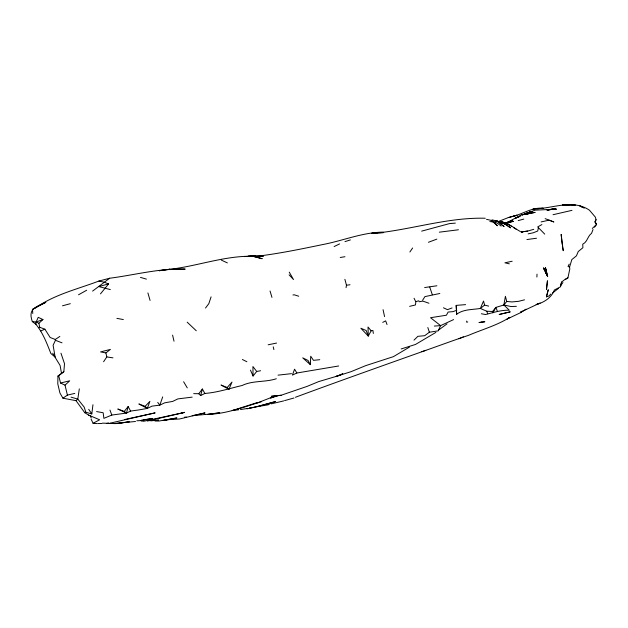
<?xml version="1.0" encoding="UTF-8"?>
<svg xmlns="http://www.w3.org/2000/svg" width="628" height="628" viewBox="0 0 628 628"><rect width="100%" height="100%" fill="white"/><g stroke="black" fill="none" stroke-linecap="round" stroke-linejoin="round"><path stroke-width="0.94" d="M60.963 353.195L64.503 363.691L63.844 371.705L57.949 376.07L57.784 383.841L59.935 393.01L62.941 398.199L75.996 400.656L84.78 412.706L88.807 415.194M465.623 304.627L456.179 305.389L456.682 314.267C463.464 309.078 472.374 309.808 480.357 308.45L486.786 311.229L492.517 311.488L495.916 307.39L503.868 304.98L510.949 306.535L516.357 306.331M310.373 364.672L308.042 360.456L302.727 357.858L310.373 364.672L310.719 356.241L313.482 360.339L319.762 359.695M536.885 277.026L537.011 274.161M466.698 321.057L466.643 322.203L467.781 321.96M52.697 353.195L55.162 357.167L50.829 353.454C46.857 343.265 42.94 332.879 35.945 324.331L36.134 322.038L38.222 317.336L42.947 319.526L38.889 323.279L39.752 327.306L44.894 329.19L50.154 337.503L55.272 339.465L59.841 336.443M565.6 279.429L567.916 277.882L569.792 269.027L569.58 267.057L571.825 259.599L576.41 255.879L578.247 251.545L582.91 247.699L582.721 244.221C587.51 241.906 587.541 236.191 591.568 233.294L593.036 229.487M415.822 302.013L415.469 304.957L409.637 306.346M84.78 412.706L85.832 412.227L91.798 413.938L92.96 404.738M79.309 388.889L77.793 399.078L75.996 400.656M346.059 287.655L346.475 285.238L344.882 279.295M503.868 304.98L505.407 296.306L506.741 301.464L503.868 304.98L509.324 310.24C501.081 309.942 493.365 312.571 485.538 314.526L481.338 313.749M32.366 309.376L45.868 302.311C36.055 307.116 27.64 308.403 32.326 321.575L35.945 324.331M567.916 277.882L565.467 279.02L561.581 282.09L560.561 286.761L554.383 290.003C551.517 297.719 543.793 302.633 536.124 304.596L538.573 303.536M96.586 411.575L103.173 412.745L103.871 418.358L111.792 415.061L126.471 413.083L128.136 406.559L130.608 411.081L138.396 409.99L147.29 408.443L151.992 406.143L159.826 405.131L164.732 402.815L172.653 401.425L177.865 398.906L192.168 397.124M546.439 296.848L548.22 289.869L546.439 296.848L548.974 295.976L550.842 294.022M193.691 393.638L198.762 393.725L200.646 395.546L202.373 389.015L204.869 393.442C217.743 392.445 229.809 388.355 242.188 385.474C252.637 380.38 265.197 382.413 276.312 378.747M594.559 227.203L596.6 224.369L595.226 222.524L596.05 219.667L595.305 217.076L589.464 210.207C573.301 199.139 554.124 207.931 536.681 208.794M561.581 282.09L560.498 285.811L562.947 282.529M211.079 296.856L208.841 303.63L205.513 308.034M162.691 396.896L159.826 405.131L157.738 402.415M147.29 408.443L149.896 401.371L145.123 406.34L138.859 403.961L147.29 408.443L145.123 406.34M228.953 389.329L231.983 382.083L227.203 387.515L221.032 385.035L228.953 389.329L227.203 387.515M55.272 339.465L55.445 340.29L53.105 345.243L55.201 357.497L60.084 365.418L61.481 373.205M569.211 264.121L568.034 266.476L569.58 267.057M595.226 222.524L595.03 221.606L596.05 219.667M371.132 330.791L368.283 336.082L360.88 328.256L366.171 330.516L368.283 336.082L368.016 327.015L371.132 330.791L372.914 330.493L373.338 333.437M422.62 300.239L424.921 296.612L439.828 293.48M103.589 361.752L106.784 356.916L105.904 352.92L110.395 349.411L100.582 351.916L105.904 352.92M409.864 252.001L412.635 247.989M181.751 412.729L184.616 412.4L147.337 421.027L147.376 420.407L151.364 420.791L158.617 420.046L155.014 421.019L158.986 421.027L176.908 417.958L162.895 420.485L173.273 419.041M198.762 393.725L202.373 389.015M100.472 293.873L108.613 283.911L104.115 282.168L98.886 281.061C77.315 289.241 54.306 294.501 35.246 308.136M250.462 370.12L253.053 376.023L256.703 371.446L260.596 370.756M130.608 411.081L126.471 413.083L117.789 409.016L124.234 411.426L128.136 406.559M592.283 228.482L596.6 224.369L595.03 221.606M414.001 340.133L417.895 336.325L424.701 335.69L429.364 332.22L438.179 330.87L440.605 325.626L453.612 319.589M62.941 398.199L67.4 395.106L65.029 385.152L69.716 380.804L60.547 383.025L58.687 375.654L63.844 371.705M484.596 305.106L480.357 308.45L483.521 301.024L484.596 305.106L488.686 306.119M552.357 293.166L558.543 288.354M447.042 323.852L438.47 330.14M92.599 291.102L109.641 278.235C134.8 275.017 159.63 268.14 185.189 269.114L167.189 269.608L159.151 270.731L169.89 269.216L167.189 269.608C198.001 266.531 227.768 254.026 259.05 256.577L245.101 256.499M39.077 327.777L39.752 327.306M409.519 347.056L393.45 356.641L365.779 365.606L351.154 371.627L336.129 376.4L342.81 373.833M526.013 309.172L520.494 312.713L507.079 319.079L509.748 317.352C497.086 325.414 482.084 329.519 468.323 335.423C454.044 340.125 439.945 345.416 425.8 350.353C382.334 365.826 338.712 381.259 295.427 397.265M522.135 311.221L520.565 312.155L540.166 302.947M435.863 332.408L415.485 344.458L401.151 348.956M57.949 376.07L58.687 375.654M78.524 294.791L86.664 290.238M541.885 224.565L537.686 226.912L544.727 234.118M505.226 223.278L512.299 220.679L506.992 222.665L521.546 214.729L535.135 212.397L527.206 213.905M382.742 322.384L385.655 320.861L387.029 324.535M200.646 395.546L204.869 393.442M334.127 246.553L339.607 243.907M274.036 396.386L257.378 402.925M342.574 373.88L339.136 375.513L318.647 381.612L307.123 386.377L281.109 395.263L271.359 396.299L281.109 395.263M296.879 373.001L292.397 375.104L294.587 369.193L296.879 373.001L338.696 365.975M257.896 402.367L235.469 409.535M506.992 222.665L512.346 220.334L505.1 223.387M519.058 216.707L515.494 218.238L520.659 216.032M524.105 214.564L535.001 210.16L556.534 209.132L552.671 209.477M40.757 330.948L44.894 329.19M525.283 214.03L530.134 211.989L521.915 215.066L532.481 211.44M458.903 338.751L463.37 336.851M499.127 221.197L508.288 217.586L516.923 215.255L508.288 217.586M528.462 213.771L531.155 212.696L527.135 213.842M274.656 396.441L270.566 398.026L278.659 395.514M452.058 307.932L447.481 309.659L443.431 307.791M428.429 242.282L436.845 239.127M32.326 321.575L36.134 322.038L42.947 319.526M456.791 310.271L453.031 311.629L448.109 312.053L446.43 315.225L430.525 317.713L440.605 325.626L434.325 326.065M425.8 350.353L421.773 351.727M421.663 231.135L449.538 223.599L455.339 223.121M293.983 397.987L284.61 400.617M513.437 216.205C523.414 213.74 532.583 207.059 543.236 208.261L532.929 209.093L534.805 208.943M530.158 212.029L526.099 213.394L532.356 211.51M91.084 419.119L93.085 423.303L99.617 419.779L88.524 415.061M283.715 400.907L271.296 403.843M344.976 241.623L350.393 239.92M261.499 401.677C242.91 407.305 224.447 414.653 204.752 414.394M522.606 232.085L521.162 231.991L527.677 231.065L533.753 229.322M205.215 414.472L192.152 415.712L205.026 412.879L179.639 418.97L172.99 419.418M232.972 410.249L234.636 409.77M553.04 214.713L571.982 210.356M258.658 406.214L275.653 401.528L254.513 407.266L249.763 407.965L254.513 407.266M108.613 283.911L98.832 286.58L110.324 289.594M62.502 305.805L70.32 303.685M518.194 220.609L523.791 219.086M98.886 281.061L109.641 278.235M253.476 256.412L255.361 255.91L263.493 256.098L257.088 256.569M271.178 397.343L273.784 396.661M418.876 300.812L415.728 301.628L414.04 298.253M524.529 299.831L518.595 301.314L511.985 301.935L506.741 301.464M524.608 214.493L526.327 214.07M505.218 223.364L513.508 221.315L506.419 222.846L509.214 222.524L505.1 222.704M74.795 393.403L67.4 395.106M541.108 221.919L549.115 220.161L553.872 221.982L545.151 218.646M102.49 423.123L115.34 423.625L129.235 421.796L119.194 423.28M524.663 214.501L529.899 213.245L527.222 213.865M252.558 256.585L255.361 255.91L247.895 256.24L252.668 256.185L262.088 258.689L252.668 256.185L247.032 256.53M110.049 423.17L155.155 412.855L124.744 419.504M247.008 408.836L252.856 407.525M106.682 423.445L108.581 423.036M512.173 261.24L504.928 262.81L509.332 263.846M268.337 404.793L254.207 407.187M547.082 210.137L555.411 208.418L547.129 210.144M528.148 233.851L533.125 232.831L537.733 231.01L538.353 227.838M268.164 344.788L276.563 343.069M246.969 408.538L240.477 409.566M268.407 404.322L269.702 404.063M526.923 239.543L536.508 238.24M424.646 287.538L436.9 285.779M419.119 301.754L422.848 301.11L428.963 303.253M143.121 420.077L152.588 418.452L141.402 420.171M439.325 232.172L458.448 229.777M547.985 210.082L550.74 209.65M340.235 257.464L344.96 256.726M208.08 414.48L219.698 412.8L207.931 414.213M521.162 231.991L527.677 231.065M291.494 373.652L278.031 375.151M135.515 421.482L113.535 423.562M292.946 294.987L294.281 294.807L298.708 296.22M181.728 412.792L184.616 412.4L143.655 421.27L140.915 420.768L142.446 420.509L136.857 420.776M346.475 285.238L350.031 284.767M254.301 256.569C277.364 253.971 300.098 249.253 322.792 244.543C343.445 240.634 363.18 232.046 384.548 232.101C418.107 227.524 451.022 217.367 485.248 218.238M289.092 274.829L293.504 279.554L289.249 272.144M96.885 423.594L93.085 423.303M184.475 417.212L186.375 417.031M232.148 410.484L238.624 409.801M495.516 221.213C501.065 221.315 506.333 224.329 510.509 227.846L503.766 223.364L496.34 221.135L505.775 224.337L497.266 221.142L492.022 219.855M97.717 423.578L101.869 423.492M498.608 221.739C507.016 221.708 513.406 227.721 520.337 231.528M495.523 220.97L497.266 221.142L495.414 220.938M498.758 221.825L503.373 222.304L496.34 221.135M489.848 221.543L494.071 222.092L497.462 225.774L491.284 220.404L486.504 219.329M106.784 356.916L112.969 357.858M505.344 223.639L507.966 224.125L511.647 226.449M116.894 318.365L123.339 319.558M71.019 397.155L77.793 399.078L84.207 407.156L85.832 412.227M140.476 277.38L146.395 279.13M55.445 340.29L62.007 342.833M545.677 273.298L546.627 273.706L547.632 276.603L543.385 267.999L545.999 269.6L547.632 276.603L545.379 267.45L545.999 269.6M36.134 322.038L38.889 323.279M491.284 220.404L497.541 223.293L501.136 226.08M221.362 260.118L227.36 262.904M60.547 383.025L65.029 385.152M242.377 359.499L246.883 361.736M581.552 206.91L579.856 205.968L584.268 208.174M513.861 227.846L516.185 229.204M124.234 411.426L126.471 413.083M498.279 222.1L504.088 226.567L500.069 223.387M187.183 322.172L196.266 330.76M256.703 371.446L252.927 366.532L253.053 376.023M88.705 409.323L91.798 413.938M183.619 381.738L187.27 387.892M543.385 267.999L546.627 273.706M90 415.461L91.248 417.903M497.392 311.26L495.916 307.39L492.917 312.901L492.517 311.488M109.978 410.068L111.792 415.061M486.786 311.229L487.697 313.741M429.74 287.098L432.315 294.72M427.817 327.526L429.364 332.22M270.04 290.984L271.955 297.389M147.902 292.923L150.076 300.435M384.556 316.606L383.064 309.659M273.235 346.852L273.894 349.592M172.59 335.132L174.011 341.192M562.413 246.113L563.238 250.698L561.142 234.385L562.162 244.292M32.483 309.29L32.782 313.521M456.179 305.389L456.682 314.267M547.428 280.912L546.501 289.406L547.428 280.912M510.109 311.881L499.252 314.455L510.109 311.881M481.488 322.133L478.976 322.533L484.832 321.756L481.488 322.133M565.42 204.72L562.57 204.924L569.879 204.602L565.42 204.72L575.146 205.05L565.42 204.72M377.13 232.925L371.643 233.286L383.692 232.58L377.13 232.925M502.581 222.194L500.343 221.872L507.966 224.125L502.581 222.194"/></g></svg>
